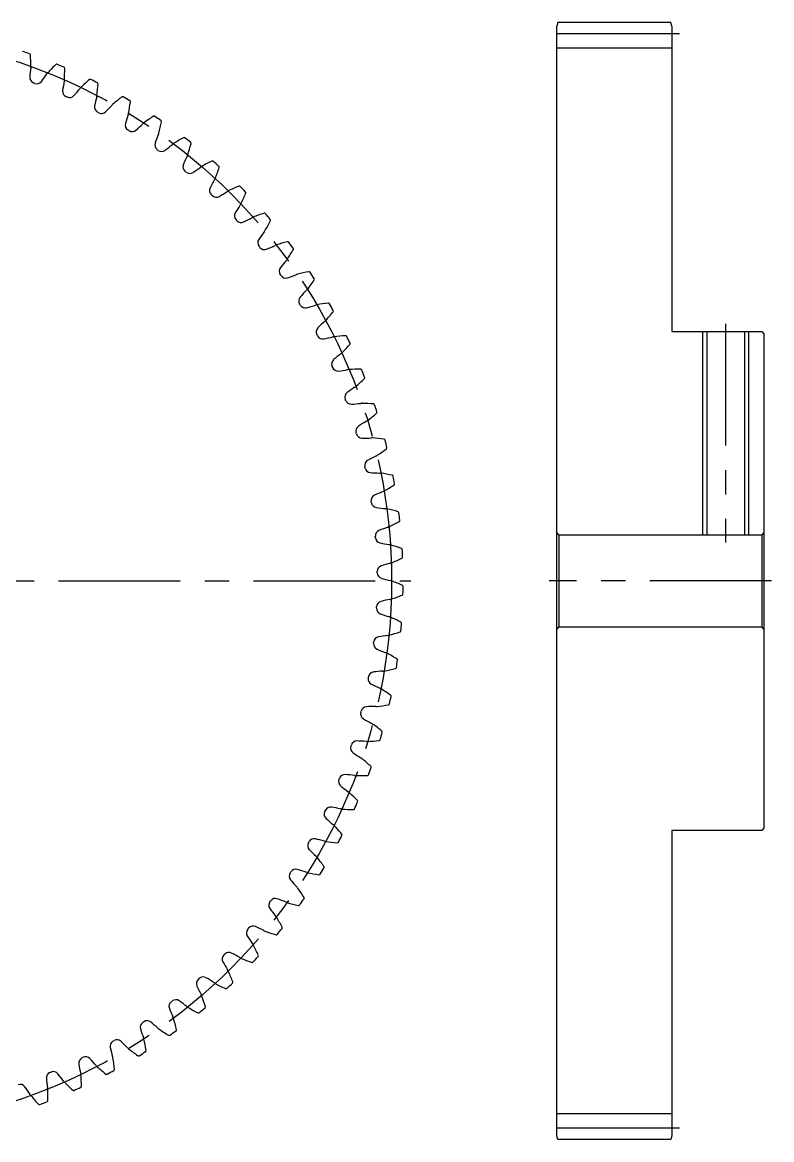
# Model space of a CAD drawing. Extents: x -1 to 194, y -8 to 156.
# Drawn here: x 95.9 to 193.5, y 10 to 155.5 of the extents above; entities that cross this region are included whole.
import ezdxf

# ---------------------------------------------------------------- set-up
doc = ezdxf.new("R2010")
doc.units = 0
doc.header["$LTSCALE"] = 0.5
doc.linetypes.add('CENTER', pattern=[50.8, 31.75, -6.35, 6.35, -6.35])
for name, color, linetype in [('MSM_CENTER', 1, 'CENTER'), ('MSM_CONTINUOUS', 7, 'CONTINUOUS'), ('MSM_NARROW', 5, 'CONTINUOUS')]:
    doc.layers.add(name, color=color, linetype=linetype)

msp = doc.modelspace()

# ---------------------------------------------------------------- linework, layer by layer
at = {"layer": 'MSM_CENTER'}
for p, q in [((181.5, 154), (164.5, 154)), ((187.5, 116.25), (187.5, 87.75)), ((-1, 82.75), (146.5, 82.75)), ((193.5, 82.75), (164.5, 82.75)), ((181.5, 11.5), (164.5, 11.5))]:
    msp.add_line(p, q, dxfattribs=at)
msp.add_circle((72.75, 82.75), 71.25, dxfattribs=at)
at = {"layer": 'MSM_CONTINUOUS'}
for p, q in [((165.63, 155.5), (165.5, 155)), ((165.5, 10.5), (165.5, 155)), ((180.37, 155.5), (165.63, 155.5)), ((180.5, 155), (180.37, 155.5)), ((180.5, 155), (180.5, 115.25)), ((180.5, 152.12), (165.5, 152.12)), ((180.5, 115.25), (192.2, 115.25)), ((185.04, 115.25), (185.04, 88.75)), ((189.96, 115.25), (189.96, 88.75)), ((192.2, 115.25), (192.5, 114.95)), ((192.5, 114.95), (192.5, 50.55)), ((165.8, 88.75), (165.5, 89.05)), ((192.5, 89.05), (192.2, 88.75)), ((165.8, 88.75), (165.8, 76.75)), ((165.8, 88.75), (192.2, 88.75)), ((192.2, 88.75), (192.2, 76.75)), ((165.5, 76.45), (165.8, 76.75)), ((192.2, 76.75), (165.8, 76.75)), ((192.2, 76.75), (192.5, 76.45)), ((180.5, 50.25), (180.5, 10.5)), ((192.2, 50.25), (180.5, 50.25)), ((192.5, 50.55), (192.2, 50.25)), ((180.5, 13.38), (165.5, 13.38)), ((165.63, 10), (165.5, 10.5)), ((180.5, 10.5), (180.37, 10)), ((180.37, 10), (165.63, 10))]:
    msp.add_line(p, q, dxfattribs=at)
for centre, radius, start, end in [((72.75, 82.75), 72.75, 70.6584, 71.4469), ((96.8, 151.25), 0.15, 3.7619, 70.6584), ((73.25, 149.7), 23.75, 0.1053, 3.7619), ((116.91, 133.08), 23.75, 134.5539, 138.2105), ((100.35, 149.9), 0.15, 67.6574, 134.5539), ((72.75, 82.75), 72.75, 66.8689, 67.6574), ((117.93, 146.93), 21.11, 172.7697, 176.0943), ((95.75, 149.75), 1.25, 352.7699, 0.1055), ((81.69, 160.73), 21.11, 322.2215, 325.5461), ((100.13, 148.08), 1.25, 138.2103, 145.5459), ((101.27, 149.51), 0.15, 359.9723, 66.8689), ((77.67, 149.52), 23.75, 356.3158, 359.9724), ((97.62, 148.32), 0.75, 176.0943, 249.2319), ((72.75, 82.75), 69.37, 69.0839, 69.2319), ((97.78, 148.25), 0.75, 249.0839, 322.2215), ((122.07, 143.81), 21.11, 168.9802, 172.3048), ((100.13, 148.08), 1.25, 348.9804, 356.316), ((104.38, 146.13), 1.25, 134.4209, 141.7564), ((120.14, 130.05), 23.75, 130.7645, 134.4211), ((104.73, 147.93), 0.15, 63.8679, 130.7645), ((72.75, 82.75), 72.75, 63.0795, 63.8679), ((82.07, 149.05), 23.75, 352.5263, 356.1829), ((105.62, 147.48), 0.15, 356.1829, 63.0795), ((101.89, 146.53), 0.75, 172.3048, 245.4424), ((72.75, 82.75), 69.37, 65.2944, 65.4424), ((102.06, 146.46), 0.75, 245.2944, 318.432), ((86.83, 159.97), 21.11, 318.432, 321.7566), ((126, 140.41), 21.11, 165.1907, 168.5153), ((104.38, 146.13), 1.25, 345.1909, 352.5265), ((123.16, 126.82), 23.75, 126.975, 130.6316), ((108.96, 145.67), 0.15, 60.0784, 126.975), ((72.75, 82.75), 72.75, 59.29, 60.0784), ((106.05, 144.47), 0.75, 168.5153, 241.6529), ((91.9, 158.87), 21.11, 314.6426, 317.9672), ((108.5, 143.9), 1.25, 130.6314, 137.967), ((86.43, 148.29), 23.75, 348.7368, 352.3934), ((109.83, 145.17), 0.15, 352.3934, 59.29), ((72.75, 82.75), 69.37, 61.505, 61.6529), ((106.21, 144.38), 0.75, 241.5049, 314.6426), ((129.69, 136.77), 21.11, 161.4013, 164.7259), ((108.5, 143.9), 1.25, 341.4015, 348.737), ((125.96, 123.39), 23.75, 123.1855, 126.8421), ((113.04, 143.14), 0.15, 56.289, 123.1855), ((72.75, 82.75), 72.75, 55.5005, 56.289), ((113.87, 142.58), 0.15, 348.604, 55.5005), ((110.05, 142.13), 0.75, 164.7259, 237.8635), ((72.75, 82.75), 69.37, 57.7155, 57.8635), ((110.21, 142.03), 0.75, 237.7154, 310.8531), ((96.89, 157.44), 21.11, 310.8531, 314.1777), ((112.47, 141.4), 1.25, 126.8419, 134.1775), ((90.74, 147.25), 23.75, 344.9474, 348.604), ((113.9, 139.54), 0.75, 160.9364, 234.074), ((133.14, 132.89), 21.11, 157.6118, 160.9364), ((112.47, 141.4), 1.25, 337.612, 344.9476), ((116.26, 138.65), 1.25, 123.0524, 130.388), ((128.53, 119.79), 23.75, 119.396, 123.0526), ((116.95, 140.35), 0.15, 52.4995, 119.396), ((72.75, 82.75), 72.75, 51.711, 52.4995), ((94.96, 145.92), 23.75, 341.1579, 344.8145), ((117.73, 139.73), 0.15, 344.8145, 51.711), ((72.75, 82.75), 69.37, 53.926, 54.074), ((114.04, 139.43), 0.75, 233.926, 307.0636), ((101.77, 155.68), 21.11, 307.0636, 310.3882), ((116.26, 138.65), 1.25, 333.8225, 341.1581), ((117.56, 136.69), 0.75, 157.1469, 230.2845), ((136.32, 128.78), 21.11, 153.8223, 157.1469), ((130.86, 116.02), 23.75, 115.6066, 119.2632), ((120.66, 137.3), 0.15, 48.71, 115.6066), ((72.75, 82.75), 72.75, 47.9216, 48.71), ((72.75, 82.75), 69.37, 50.1365, 50.2845), ((117.7, 136.58), 0.75, 230.1365, 303.2741), ((106.53, 153.6), 21.11, 303.2741, 306.5987), ((119.86, 135.65), 1.25, 119.263, 126.5985), ((99.09, 144.31), 23.75, 337.3684, 341.025), ((121.4, 136.64), 0.15, 341.0249, 47.9216), ((121.03, 133.61), 0.75, 153.3574, 226.495), ((139.22, 124.48), 21.11, 150.0328, 153.3574), ((119.86, 135.65), 1.25, 330.033, 337.3686), ((132.93, 112.11), 23.75, 111.8171, 115.4737), ((124.16, 134.01), 0.15, 44.9205, 111.8171), ((72.75, 82.75), 72.75, 44.1321, 44.9205), ((72.75, 82.75), 69.37, 46.3471, 46.495), ((121.16, 133.49), 0.75, 226.347, 299.4847), ((111.13, 151.21), 21.11, 299.4847, 302.8093), ((123.25, 132.42), 1.25, 115.4735, 122.8091), ((103.1, 142.43), 23.75, 333.5789, 337.2355), ((124.86, 133.3), 0.15, 337.2355, 44.1321), ((141.84, 120), 21.11, 146.2434, 149.568), ((123.25, 132.42), 1.25, 326.2436, 333.5791), ((124.28, 130.31), 0.75, 149.568, 222.7056), ((72.75, 82.75), 69.37, 42.5576, 42.7056), ((124.4, 130.18), 0.75, 222.5575, 295.6952), ((115.58, 148.53), 21.11, 295.6952, 299.0198), ((126.42, 128.97), 1.25, 111.684, 119.0196), ((134.74, 108.06), 23.75, 108.0276, 111.6842), ((127.43, 130.51), 0.15, 41.1311, 108.0276), ((106.97, 140.3), 23.75, 329.7895, 333.4461), ((72.75, 82.75), 72.75, 40.3426, 41.1311), ((128.08, 129.75), 0.15, 333.4461, 40.3426), ((144.15, 115.35), 21.11, 142.4539, 145.7785), ((126.42, 128.97), 1.25, 322.4541, 329.7897), ((127.31, 126.8), 0.75, 145.7785, 218.9161), ((136.27, 103.91), 23.75, 104.2381, 107.8947), ((130.47, 126.79), 0.15, 37.3416, 104.2381), ((72.75, 82.75), 72.75, 36.5531, 37.3416), ((72.75, 82.75), 69.37, 38.7681, 38.9161), ((127.43, 126.66), 0.75, 218.7681, 291.9057), ((119.83, 145.55), 21.11, 291.9057, 295.2303), ((129.36, 125.33), 1.25, 107.8945, 115.2301), ((110.7, 137.91), 23.75, 326, 329.6566), ((131.07, 125.99), 0.15, 329.6566, 36.5531), ((146.15, 110.56), 21.11, 138.6644, 141.989), ((129.36, 125.33), 1.25, 318.6646, 326.0002), ((130.1, 123.1), 0.75, 141.989, 215.1266), ((72.75, 82.75), 69.37, 34.9786, 35.1266), ((130.21, 122.95), 0.75, 214.9786, 288.1162), ((123.88, 142.3), 21.11, 288.1162, 291.4408), ((132.05, 121.49), 1.25, 104.105, 111.4406), ((137.53, 99.67), 23.75, 100.4487, 104.1053), ((133.25, 122.88), 0.15, 33.5521, 100.4487), ((72.75, 82.75), 72.75, 32.7637, 33.5521), ((114.27, 135.28), 23.75, 322.2105, 325.8671), ((133.8, 122.04), 0.15, 325.8671, 32.7637), ((132.65, 119.22), 0.75, 138.1996, 211.3371), ((147.82, 105.65), 21.11, 134.875, 138.1996), ((132.05, 121.49), 1.25, 314.8751, 322.2107), ((72.75, 82.75), 69.37, 31.1892, 31.3371), ((132.74, 119.07), 0.75, 211.1891, 284.3268), ((127.7, 138.79), 21.11, 284.3268, 287.6514), ((134.48, 117.49), 1.25, 100.3156, 107.6512), ((138.51, 95.35), 23.75, 96.6592, 100.3158), ((135.77, 118.79), 0.15, 29.7626, 96.6592), ((72.75, 82.75), 72.75, 28.9742, 29.7626), ((136.26, 117.92), 0.15, 322.0777, 28.9742), ((149.17, 100.64), 21.11, 131.0855, 134.4101), ((134.48, 117.49), 1.25, 311.0857, 318.4213), ((117.65, 132.42), 23.75, 318.4211, 322.0777), ((134.92, 115.18), 0.75, 134.4101, 207.5477), ((72.75, 82.75), 69.37, 27.3997, 27.5477), ((135.01, 115.02), 0.75, 207.3997, 280.5373), ((131.28, 135.04), 21.11, 280.5373, 283.8619), ((136.64, 113.33), 1.25, 96.5261, 103.8617), ((139.2, 90.97), 23.75, 92.8697, 96.5263), ((120.83, 129.35), 23.75, 314.6316, 318.2882), ((138.02, 114.55), 0.15, 25.9732, 92.8697), ((72.75, 82.75), 72.75, 25.1847, 25.9732), ((138.45, 113.64), 0.15, 318.2882, 25.1847), ((150.19, 95.55), 21.11, 127.296, 130.6206), ((136.64, 113.33), 1.25, 307.2962, 314.6318), ((136.93, 111), 0.75, 130.6206, 203.7582), ((72.75, 82.75), 69.37, 23.6102, 23.7582), ((137, 110.84), 0.75, 203.6102, 276.7478), ((134.61, 131.06), 21.11, 276.7478, 280.0724), ((138.52, 109.04), 1.25, 92.7366, 100.0722), ((139.6, 86.57), 23.75, 89.0802, 92.7368), ((123.81, 126.07), 23.75, 310.8421, 314.4987), ((139.98, 110.16), 0.15, 22.1837, 89.0802), ((72.75, 82.75), 72.75, 21.3952, 22.1837), ((140.35, 109.23), 0.15, 314.4987, 21.3952), ((150.86, 90.4), 21.11, 123.5065, 126.8311), ((138.52, 109.04), 1.25, 303.5067, 310.8423), ((138.66, 106.7), 0.75, 126.8311, 199.9687), ((72.75, 82.75), 69.37, 19.8208, 19.9687), ((138.72, 106.53), 0.75, 199.8207, 272.9583), ((137.67, 126.86), 21.11, 272.9583, 276.2829), ((140.12, 104.64), 1.25, 88.9472, 96.2827), ((139.7, 82.14), 23.75, 85.2908, 88.9474), ((141.64, 105.66), 0.15, 18.3942, 85.2908), ((72.75, 82.75), 72.75, 17.6058, 18.3942), ((151.2, 85.22), 21.11, 119.7171, 123.0417), ((140.12, 104.64), 1.25, 299.7173, 307.0528), ((126.56, 122.6), 23.75, 307.0526, 310.7092), ((141.95, 104.71), 0.15, 310.7092, 17.6058), ((140.1, 102.29), 0.75, 123.0417, 196.1792), ((72.75, 82.75), 69.37, 16.0313, 16.1792), ((140.15, 102.12), 0.75, 196.0312, 269.1689), ((140.44, 122.47), 21.11, 269.1689, 272.4935), ((141.42, 100.14), 1.25, 85.1577, 92.4933), ((139.52, 77.72), 23.75, 81.5013, 85.1579), ((143, 101.06), 0.15, 14.6048, 81.5013), ((72.75, 82.75), 72.75, 13.8163, 14.6048), ((151.19, 80.03), 21.11, 115.9276, 119.2522), ((141.42, 100.14), 1.25, 295.9278, 303.2634), ((129.07, 118.96), 23.75, 303.2632, 306.9198), ((143.25, 100.09), 0.15, 306.9198, 13.8163), ((141.24, 97.8), 0.75, 119.2522, 192.3898), ((72.75, 82.75), 69.37, 12.2418, 12.3898), ((141.28, 97.62), 0.75, 192.2418, 265.3794), ((142.92, 117.91), 21.11, 265.3794, 268.704), ((142.42, 95.56), 1.25, 81.3682, 88.7038), ((139.04, 73.31), 23.75, 77.7118, 81.3684), ((144.06, 96.37), 0.15, 10.8153, 77.7118), ((72.75, 82.75), 72.75, 10.0268, 10.8153), ((131.34, 115.15), 23.75, 299.4737, 303.1303), ((144.24, 95.39), 0.15, 303.1303, 10.0268), ((142.09, 93.24), 0.75, 115.4627, 188.6003), ((72.75, 82.75), 69.37, 8.4523, 8.6003), ((150.84, 74.85), 21.11, 112.1381, 115.4627), ((142.42, 95.56), 1.25, 292.1383, 299.4739), ((142.11, 93.06), 0.75, 188.4523, 261.5899), ((145.09, 113.2), 21.11, 261.5899, 264.9145), ((143.11, 90.93), 1.25, 77.5787, 84.9143), ((138.27, 68.95), 23.75, 73.9223, 77.5789), ((144.8, 91.63), 0.15, 7.0258, 73.9223), ((133.36, 111.21), 23.75, 295.6842, 299.3408), ((72.75, 82.75), 72.75, 6.2374, 7.0258), ((144.92, 90.64), 0.15, 299.3408, 6.2374), ((142.63, 88.63), 0.75, 111.6732, 184.8108), ((150.15, 69.71), 21.11, 108.3486, 111.6732), ((143.11, 90.93), 1.25, 288.3488, 295.6844), ((72.75, 82.75), 69.37, 4.6629, 4.8108), ((142.64, 88.45), 0.75, 184.6628, 257.8004), ((146.95, 108.35), 21.11, 257.8004, 261.125), ((143.5, 86.26), 1.25, 73.7893, 81.1249), ((137.21, 64.65), 23.75, 70.1329, 73.7895), ((145.23, 86.85), 0.15, 3.2363, 70.1329), ((145.28, 85.85), 0.15, 295.5513, 2.4479), ((72.75, 82.75), 72.75, 2.4479, 3.2363), ((142.86, 84), 0.75, 107.8838, 181.0214), ((149.12, 64.62), 21.11, 104.5592, 107.8838), ((143.5, 86.26), 1.25, 284.5594, 291.8949), ((135.1, 107.14), 23.75, 291.8947, 295.5513), ((72.75, 82.75), 69.37, 0.8734, 1.0214), ((142.87, 83.82), 0.75, 180.8733, 254.011), ((148.48, 103.39), 21.11, 254.011, 257.3356), ((143.57, 81.58), 1.25, 69.9998, 77.3354), ((135.88, 60.43), 23.75, 66.3434, 70), ((145.35, 82.05), 0.15, 359.4469, 66.3434), ((72.75, 82.75), 72.75, 358.6584, 359.4469), ((142.79, 79.36), 0.75, 104.0943, 177.2319), ((147.75, 59.62), 21.11, 100.7697, 104.0943), ((143.57, 81.58), 1.25, 280.7699, 288.1055), ((136.58, 102.97), 23.75, 288.1053, 291.7619), ((145.33, 81.05), 0.15, 291.7619, 358.6584), ((142.78, 79.18), 0.75, 177.0839, 250.2215), ((72.75, 82.75), 69.37, 357.0839, 357.2319), ((149.67, 98.34), 21.11, 250.2215, 253.5461), ((143.34, 76.9), 1.25, 66.2103, 73.5459), ((134.26, 56.31), 23.75, 62.5539, 66.2105), ((145.14, 77.25), 0.15, 355.6574, 62.5539), ((72.75, 82.75), 72.75, 354.8689, 355.6574), ((146.06, 54.71), 21.11, 96.9802, 100.3048), ((143.34, 76.9), 1.25, 276.9804, 284.316), ((137.78, 98.71), 23.75, 284.3158, 287.9724), ((145.06, 76.26), 0.15, 287.9724, 354.8689), ((72.75, 82.75), 69.37, 353.2944, 353.4424), ((142.4, 74.56), 0.75, 173.2944, 246.432), ((142.42, 74.74), 0.75, 100.3048, 173.4424), ((150.54, 93.22), 21.11, 246.432, 249.7566), ((142.8, 72.25), 1.25, 62.4209, 69.7564), ((132.38, 52.3), 23.75, 58.7645, 62.4211), ((138.69, 94.37), 23.75, 280.5263, 284.1829), ((144.47, 71.49), 0.15, 284.1829, 351.0795), ((72.75, 82.75), 72.75, 351.0795, 351.8679), ((144.62, 72.48), 0.15, 351.8679, 58.7645), ((141.7, 69.98), 0.75, 169.5049, 242.6426), ((72.75, 82.75), 69.37, 349.505, 349.6529), ((141.73, 70.15), 0.75, 96.5153, 169.6529), ((144.04, 49.93), 21.11, 93.1907, 96.5153), ((142.8, 72.25), 1.25, 273.1909, 280.5265), ((151.06, 88.06), 21.11, 242.6426, 245.9672), ((141.95, 67.64), 1.25, 58.6314, 65.967), ((130.24, 48.43), 23.75, 54.975, 58.6316), ((72.75, 82.75), 72.75, 347.29, 348.0784), ((143.78, 67.75), 0.15, 348.0784, 54.975), ((140.71, 65.45), 0.75, 165.7154, 238.8531), ((72.75, 82.75), 69.37, 345.7155, 345.8635), ((140.75, 65.62), 0.75, 92.7259, 165.8635), ((141.72, 45.29), 21.11, 89.4013, 92.7259), ((141.95, 67.64), 1.25, 269.4015, 276.737), ((139.31, 89.99), 23.75, 276.7368, 280.3934), ((143.57, 66.78), 0.15, 280.3934, 347.29), ((151.24, 82.87), 21.11, 238.8531, 242.1777), ((140.8, 63.1), 1.25, 54.8419, 62.1775), ((127.85, 44.7), 23.75, 51.1855, 54.8421), ((72.75, 82.75), 72.75, 343.5005, 344.289), ((142.64, 63.09), 0.15, 344.289, 51.1855), ((139.41, 60.99), 0.75, 161.9261, 235.0636), ((72.75, 82.75), 69.37, 341.926, 342.074), ((139.47, 61.17), 0.75, 88.9364, 162.074), ((139.09, 40.81), 21.11, 85.6118, 88.9364), ((140.8, 63.1), 1.25, 265.612, 272.9476), ((139.65, 85.57), 23.75, 272.9474, 276.604), ((142.36, 62.13), 0.15, 276.6038, 343.5005), ((151.07, 77.69), 21.11, 235.0636, 238.3882), ((139.36, 58.65), 1.25, 51.0524, 58.388), ((125.21, 41.14), 23.75, 47.396, 51.0526), ((72.75, 82.75), 72.75, 339.711, 340.4995), ((141.19, 58.52), 0.15, 340.4995, 47.396), ((137.83, 56.64), 0.75, 158.1366, 231.2741), ((72.75, 82.75), 69.37, 338.1365, 338.2845), ((137.9, 56.8), 0.75, 85.1469, 158.2845), ((136.18, 36.52), 21.11, 81.8223, 85.1469), ((139.36, 58.65), 1.25, 261.8225, 269.1581), ((139.69, 81.15), 23.75, 269.1579, 272.8145), ((140.85, 57.58), 0.15, 272.8145, 339.711), ((150.57, 72.52), 21.11, 231.2741, 234.5987), ((137.62, 54.3), 1.25, 47.263, 54.5985), ((122.35, 37.77), 23.75, 43.6066, 47.2632), ((72.75, 82.75), 72.75, 335.9216, 336.71), ((139.43, 54.05), 0.15, 336.71, 43.6066), ((135.96, 52.39), 0.75, 154.3471, 227.4847), ((72.75, 82.75), 69.37, 334.3471, 334.495), ((136.04, 52.55), 0.75, 81.3574, 154.495), ((132.98, 32.43), 21.11, 78.0328, 81.3574), ((137.62, 54.3), 1.25, 258.033, 265.3686), ((139.43, 76.73), 23.75, 265.3684, 269.025), ((139.03, 53.13), 0.15, 269.025, 335.9216), ((149.72, 67.4), 21.11, 227.4847, 230.8093), ((135.6, 50.07), 1.25, 43.4735, 50.8091), ((119.26, 34.59), 23.75, 39.8171, 43.4737), ((72.75, 82.75), 72.75, 332.1321, 332.9205), ((137.39, 49.7), 0.15, 332.9205, 39.8171), ((133.82, 48.28), 0.75, 150.5576, 223.6952), ((72.75, 82.75), 69.37, 330.5576, 330.7056), ((133.91, 48.44), 0.75, 77.568, 150.7056), ((129.52, 28.55), 21.11, 74.2434, 77.568), ((135.6, 50.07), 1.25, 254.2436, 261.5791), ((138.89, 72.33), 23.75, 261.5789, 265.2355), ((136.93, 48.81), 0.15, 265.2355, 332.1321), ((148.54, 62.35), 21.11, 223.6952, 227.0198), ((133.3, 45.99), 1.25, 39.684, 47.0196), ((115.98, 31.62), 23.75, 36.0276, 39.6842), ((131.51, 44.47), 0.75, 73.7785, 146.9161), ((125.82, 24.92), 21.11, 70.4539, 73.7785), ((72.75, 82.75), 72.75, 328.3426, 329.1311), ((135.07, 45.5), 0.15, 329.1311, 36.0276), ((131.41, 44.32), 0.75, 146.7681, 219.9057), ((72.75, 82.75), 69.37, 326.7681, 326.9161), ((147.03, 57.38), 21.11, 219.9057, 223.2303), ((133.3, 45.99), 1.25, 250.4541, 257.7897), ((138.06, 67.98), 23.75, 257.7895, 261.4461), ((134.55, 44.65), 0.15, 261.4461, 328.3426), ((130.74, 42.07), 1.25, 35.8945, 43.2301), ((112.51, 28.87), 23.75, 32.2381, 35.8947), ((128.74, 40.53), 0.75, 142.9786, 216.1162), ((72.75, 82.75), 69.37, 322.9786, 323.1266), ((128.85, 40.67), 0.75, 69.989, 143.1266), ((121.88, 21.54), 21.11, 66.6644, 69.989), ((130.74, 42.07), 1.25, 246.6646, 254.0002), ((136.94, 63.7), 23.75, 254, 257.6566), ((72.75, 82.75), 72.75, 324.5531, 325.3416), ((132.47, 41.46), 0.15, 325.3416, 32.2381), ((145.19, 52.53), 21.11, 216.1162, 219.4408), ((131.89, 40.65), 0.15, 257.6566, 324.5531), ((127.92, 38.32), 1.25, 32.1051, 39.4406), ((108.86, 26.36), 23.75, 28.4487, 32.1053), ((125.83, 36.92), 0.75, 139.1891, 212.3268), ((143.03, 47.81), 21.11, 212.3268, 215.6514), ((72.75, 82.75), 69.37, 319.1892, 319.3371), ((125.94, 37.06), 0.75, 66.1996, 139.3371), ((117.73, 18.43), 21.11, 62.875, 66.1996), ((127.92, 38.32), 1.25, 242.8751, 250.2107), ((135.54, 59.5), 23.75, 250.2105, 253.8671), ((128.98, 36.83), 0.15, 253.8671, 320.7637), ((72.75, 82.75), 72.75, 320.7637, 321.5521), ((129.61, 37.61), 0.15, 321.5521, 28.4487), ((124.86, 34.78), 1.25, 28.3156, 35.6512), ((105.05, 24.1), 23.75, 24.6592, 28.3158), ((122.68, 33.51), 0.75, 135.3997, 208.5373), ((72.75, 82.75), 69.37, 315.3997, 315.5477), ((122.81, 33.64), 0.75, 62.4101, 135.5477), ((113.38, 15.59), 21.11, 59.0855, 62.4101), ((124.86, 34.78), 1.25, 239.0857, 246.4213), ((133.87, 55.4), 23.75, 246.4211, 250.0777), ((72.75, 82.75), 72.75, 316.9742, 317.7626), ((126.5, 33.95), 0.15, 317.7626, 24.6592), ((140.57, 43.24), 21.11, 208.5373, 211.8619), ((121.58, 31.44), 1.25, 24.5261, 31.8617), ((125.82, 33.21), 0.15, 250.0777, 316.9742), ((119.32, 30.32), 0.75, 131.6102, 204.7478), ((72.75, 82.75), 69.37, 311.6102, 311.7582), ((119.45, 30.44), 0.75, 58.6206, 131.7582), ((108.85, 13.06), 21.11, 55.296, 58.6206), ((101.11, 22.09), 23.75, 20.8697, 24.5263), ((123.16, 30.5), 0.15, 313.9732, 20.8697), ((137.81, 38.84), 21.11, 204.7478, 208.0724), ((121.58, 31.44), 1.25, 235.2962, 242.6318), ((131.92, 51.42), 23.75, 242.6316, 246.2882), ((122.43, 29.81), 0.15, 246.2882, 313.1847), ((72.75, 82.75), 72.75, 313.1847, 313.9732), ((115.75, 27.36), 0.75, 127.8207, 200.9583), ((72.75, 82.75), 69.37, 307.8208, 307.9687), ((115.89, 27.47), 0.75, 54.8311, 127.9687), ((104.17, 10.82), 21.11, 51.5065, 54.8311), ((118.08, 28.32), 1.25, 20.7366, 28.0722), ((97.04, 20.35), 23.75, 17.0802, 20.7368), ((134.76, 34.64), 21.11, 200.9583, 204.2829), ((118.08, 28.32), 1.25, 231.5067, 238.8423), ((129.72, 47.58), 23.75, 238.8421, 242.4987), ((118.83, 26.65), 0.15, 242.4987, 309.3952), ((72.75, 82.75), 72.75, 309.3952, 310.1837), ((119.59, 27.29), 0.15, 310.1837, 17.0802), ((112, 24.64), 0.75, 124.0312, 197.1689), ((72.75, 82.75), 69.37, 304.0313, 304.1792), ((112.15, 24.74), 0.75, 51.0417, 124.1792), ((99.34, 8.9), 21.11, 47.7171, 51.0417), ((114.38, 25.44), 1.25, 16.9472, 24.2827), ((92.86, 18.88), 23.75, 13.2908, 16.9474), ((131.45, 30.65), 21.11, 197.1689, 200.4935), ((114.38, 25.44), 1.25, 227.7173, 235.0528), ((127.28, 43.89), 23.75, 235.0526, 238.7092), ((115.02, 23.72), 0.15, 238.7092, 305.6058), ((72.75, 82.75), 72.75, 305.6058, 306.3942), ((115.83, 24.31), 0.15, 306.3942, 13.2908), ((108.07, 22.17), 0.75, 120.2418, 193.3794), ((127.88, 26.88), 21.11, 193.3794, 196.704), ((72.75, 82.75), 69.37, 300.2418, 300.3898), ((108.22, 22.26), 0.75, 47.2522, 120.3898), ((94.4, 7.31), 21.11, 43.9276, 47.2522), ((110.51, 22.82), 1.25, 223.9278, 231.2634), ((124.59, 40.37), 23.75, 231.2632, 234.9198), ((110.51, 22.82), 1.25, 13.1577, 20.4933), ((88.59, 17.7), 23.75, 9.5013, 13.1579), ((103.99, 19.97), 0.75, 116.4523, 189.5899), ((72.75, 82.75), 69.37, 296.4523, 296.6003), ((104.15, 20.05), 0.75, 43.4627, 116.6003), ((89.37, 6.04), 21.11, 40.1381, 43.4627), ((106.46, 20.45), 1.25, 9.3682, 16.7038), ((84.26, 16.79), 23.75, 5.7118, 9.3684), ((111.02, 21.06), 0.15, 234.9198, 301.8163), ((72.75, 82.75), 72.75, 301.8163, 302.6048), ((111.87, 21.59), 0.15, 302.6048, 9.5013), ((124.06, 23.36), 21.11, 189.5899, 192.9145), ((106.46, 20.45), 1.25, 220.1383, 227.4739), ((121.67, 37.04), 23.75, 227.4737, 231.1303), ((72.75, 82.75), 72.75, 298.0268, 298.8153), ((107.74, 19.14), 0.15, 298.8153, 5.7118), ((99.77, 18.04), 0.75, 112.6628, 185.8004), ((120.03, 20.1), 21.11, 185.8004, 189.125), ((72.75, 82.75), 69.37, 292.6629, 292.8108), ((99.94, 18.11), 0.75, 39.6732, 112.8108), ((84.26, 5.11), 21.11, 36.3486, 39.6732), ((102.27, 18.36), 1.25, 216.3488, 223.6844), ((118.55, 33.9), 23.75, 223.6842, 227.3408), ((102.27, 18.36), 1.25, 5.5787, 12.9143), ((79.87, 16.17), 23.75, 1.9223, 5.5789), ((106.86, 18.66), 0.15, 231.1303, 298.0268), ((95.61, 16.45), 0.75, 35.8838, 109.0214), ((79.11, 4.52), 21.11, 32.5592, 35.8838), ((97.95, 16.55), 1.25, 1.7893, 9.1249), ((75.46, 15.85), 23.75, 358.1329, 1.7895), ((102.55, 16.55), 0.15, 227.3408, 294.2374), ((72.75, 82.75), 72.75, 294.2374, 295.0258), ((103.46, 16.97), 0.15, 295.0258, 1.9223), ((97.95, 16.55), 1.25, 212.5594, 219.8949), ((115.22, 30.98), 23.75, 219.8947, 223.5513), ((98.11, 14.72), 0.15, 223.5513, 290.4479), ((72.75, 82.75), 72.75, 290.4479, 291.2363), ((99.05, 15.08), 0.15, 291.2363, 358.1329)]:
    msp.add_arc(centre, radius, start, end, dxfattribs=at)
at = {"layer": 'MSM_NARROW'}
for p, q in [((184.5, 115.25), (184.5, 88.75)), ((190.5, 115.25), (190.5, 88.75))]:
    msp.add_line(p, q, dxfattribs=at)

doc.saveas('drawing.dxf')
